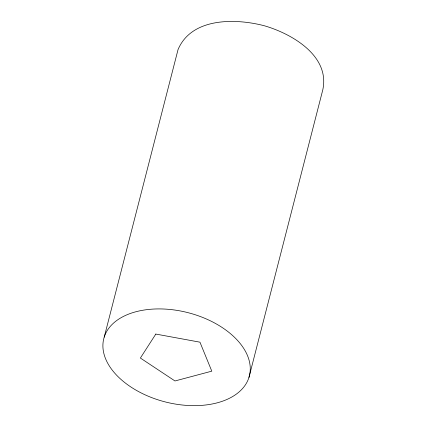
<?xml version="1.0" encoding="UTF-8"?>
<svg xmlns="http://www.w3.org/2000/svg" width="427" height="427" viewBox="0 0 427 427"><rect width="100%" height="100%" fill="white"/><g stroke="black" fill="none" stroke-linecap="round" stroke-linejoin="round"><path stroke-width="0.64" d="M104.215 337.127L178.048 49.559C191.691 17.31 235.741 18.276 264.281 25.748C291.774 33.685 330.242 55.841 322.785 89.873L248.952 377.441A75.147 46.057 14.4 0 1 128.394 385.282A75.147 46.057 14.4 0 1 152.402 309.127A75.147 46.057 14.4 0 1 248.952 377.441M155.812 334.069L140.382 358.045L174.979 380.969L211.792 371.159L199.948 342.176L155.812 334.069"/></g></svg>
